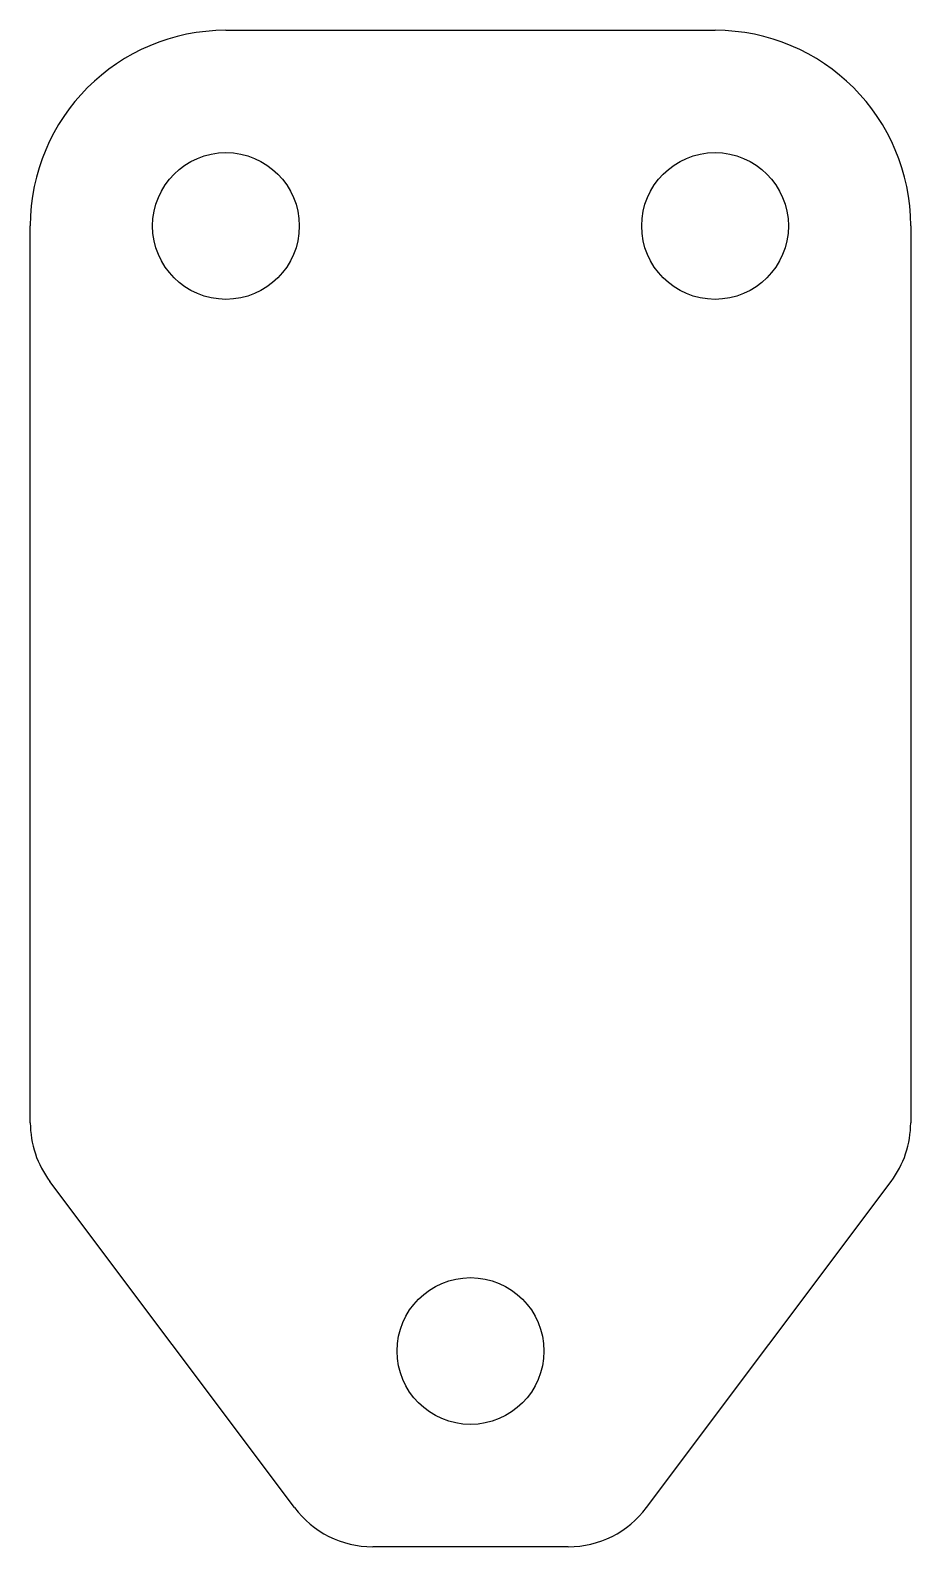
# Model space of a CAD drawing. Extents: x -9 to 9, y -27 to 4.
import ezdxf

# ---------------------------------------------------------------- set-up
doc = ezdxf.new("R2010")
doc.units = 0
doc.layers.add('Fillet005001_cs', color=7, linetype='CONTINUOUS')

msp = doc.modelspace()

# ---------------------------------------------------------------- linework, layer by layer
at = {"layer": 'Fillet005001_cs'}
for p, q in [((-5, 4, 0.75), (5, 4, 0.75)), ((-9, -18.3333, 0.75), (-9, 0, 0.75)), ((9, 0, 0.75), (9, -18.3333, 0.75)), ((-3.6, -26.2, 0.75), (-8.6, -19.5333, 0.75)), ((3.6, -26.2, 0.75), (8.6, -19.5333, 0.75)), ((2, -27, 0.75), (-2, -27, 0.75))]:
    msp.add_line(p, q, dxfattribs=at)
for centre in [(-5, 0), (5, 0), (0, -23)]:
    msp.add_circle(centre, 1.5, dxfattribs=at)
for centre, radius, start, end in [((-5, 0, 0.75), 4, 90, 180), ((5, 0, 0.75), 4, 0, 90), ((-7, -18.3333, 0.75), 2, 180, -143.13), ((7, -18.3333, 0.75), 2, -36.8699, 0), ((-2, -25, 0.75), 2, -143.13, -90), ((2, -25, 0.75), 2, -90, -36.8699)]:
    msp.add_arc(centre, radius, start, end, dxfattribs=at)

doc.saveas('drawing.dxf')
